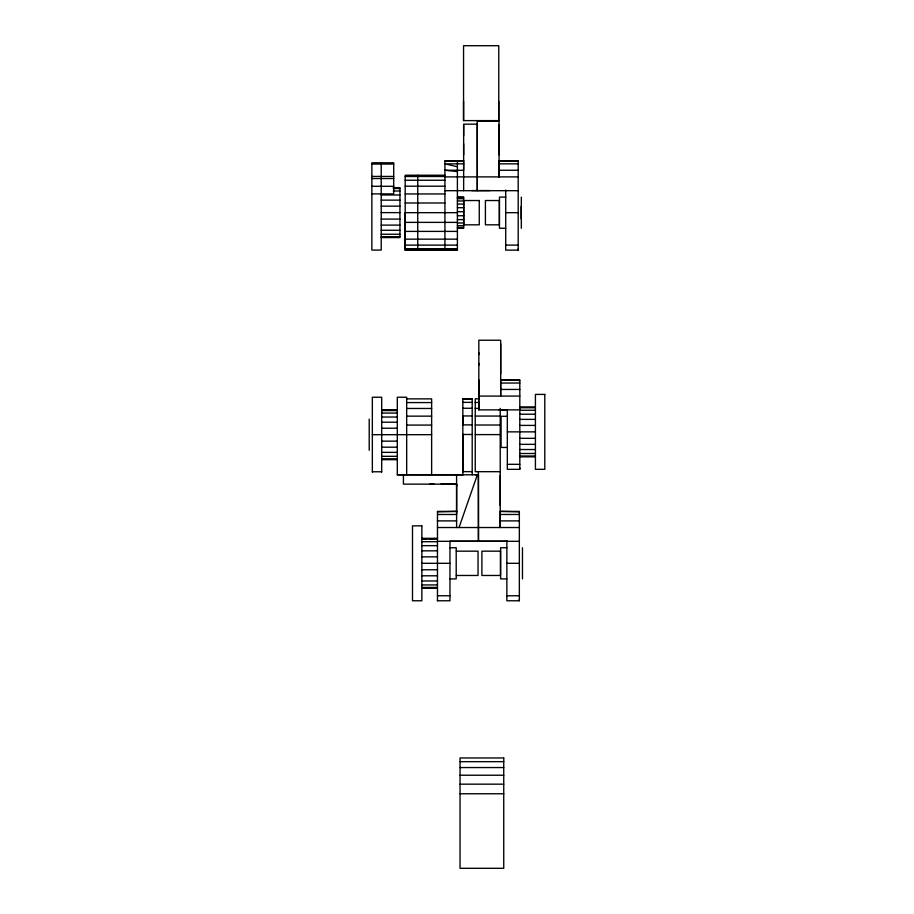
<?xml version="1.0" encoding="UTF-8"?>
<svg xmlns="http://www.w3.org/2000/svg" width="914" height="914" viewBox="0 0 914 914"><rect width="100%" height="100%" fill="white"/><g stroke="black" fill="none" stroke-linecap="round" stroke-linejoin="round"><path stroke-width="1.37" d="M417.744 250.128L417.744 175.225M506.87 541.202L449.962 541.202L449.962 600.772L437.475 600.772L437.475 600.132M456.6 512.137L456.6 484.157L403.417 484.134L403.428 474.754L478.456 474.8L478.456 541.317L478.376 471.681M463.649 154.843L463.638 143.806M463.649 135.729L463.649 124.167L477.302 124.167L477.302 190.683L477.222 121.036L499.067 121.036L499.067 176.893L499.067 160.761L518.192 160.761L518.192 250.128L505.716 250.128L505.716 190.066M498.758 101.225L498.758 120.614L463.558 120.614L463.558 101.225M519.815 409.872L478.833 409.872L478.833 400.938M478.833 398.744L478.833 340.237L500.689 340.237L500.678 396.082L478.833 396.093L478.833 394.425M499.067 154.843L499.067 124.692M506.87 540.711L506.87 600.772L519.346 600.772L519.346 511.394L500.221 511.394L500.221 527.527L437.475 527.527M519.815 396.082L500.678 396.082L500.678 379.961L519.815 379.95L519.815 469.328L507.327 469.328L507.327 409.758L498.793 409.758M519.815 468.048L519.815 469.008M437.475 600.772L437.475 511.394L456.612 511.394L437.475 511.851M444.924 250.128L444.924 160.761L463.638 160.761L444.924 161.207M462.941 439.988L462.838 471.647L462.838 470.287M457.4 222.376L405.188 222.376L405.131 216.081L405.188 212.676L457.4 212.676M478.833 396.208L478.845 398.927M405.131 216.081L405.188 213.876M518.192 248.859L518.192 250.128M519.346 599.493L519.346 600.772M457.4 160.761L457.4 250.128L405.188 250.128L405.188 218.754M459.045 527.527L477.371 474.8L478.456 474.8M432.539 538.872L434.367 538.392A6.329 0.823 0 0 1 432.539 538.974L421.868 539.191L421.925 538.346L437.475 538.346M431.419 474.777L462.952 474.777M444.924 249.293L457.4 248.859L405.188 248.859L405.222 249.739L457.4 249.739L444.924 249.933M518.192 161.207L499.067 160.761M457.4 171.581L444.924 170.255L463.649 170.267L463.638 163.846L444.924 163.846L457.4 166.771M499.067 163.846L518.192 163.846M371.861 164.063L393.706 164.063M499.067 170.267L518.192 170.255M444.924 175.225L405.188 175.225L405.188 250.128M371.861 176.436L393.706 176.436M405.188 176.493L444.924 176.493M444.924 176.893L518.192 176.893M371.861 178.538L393.706 178.538M405.188 180.241L444.924 180.241M371.861 186.296L393.706 186.296M405.188 186.193L444.924 186.193M393.26 187.656L399.944 187.656L399.944 237.594L381.218 237.594M393.26 188.501L399.944 188.501M490.064 190.569L471.818 190.569M444.924 190.683L518.192 190.683M393.26 190.992L399.944 190.992M371.861 193.894L393.706 193.894L393.706 162.783L371.861 162.783L371.861 250.07L381.218 250.07L381.218 162.783M405.188 193.951L444.924 193.951M381.218 194.968L399.944 194.968M457.4 197.104L463.649 197.104L463.649 228.249L457.4 228.249M505.716 197.104L499.467 197.104L499.467 228.249L505.716 228.249M457.4 197.378L463.649 197.378M457.4 198.692L463.649 198.692M381.218 200.132L399.944 200.132M457.4 200.966L463.649 200.966M405.188 202.988L444.924 202.988M457.4 204.039L463.649 204.039M381.218 206.153L399.944 206.153M457.4 207.695L463.649 207.695M457.4 211.694L463.649 211.694M381.218 212.619L399.944 212.619M505.716 212.676L518.192 212.676M457.4 215.75L463.649 215.75M381.218 219.086L399.944 219.086M457.4 219.611L463.649 219.611M457.4 222.993L463.649 222.993M381.218 225.107L399.944 225.107M457.4 225.667L463.649 225.667M457.4 227.46L463.649 227.46M381.218 230.271L399.944 230.282M405.188 231.402L457.4 231.402M381.218 234.247L399.944 234.247M381.218 236.737L399.944 236.737M405.188 239.16L457.4 239.16M405.188 245.112L457.4 245.112M505.716 245.112L518.192 245.112M405.21 249.293L457.4 249.293M519.815 380.407L500.678 379.961M500.678 383.046L519.815 383.035M500.678 389.455L519.815 389.444M479.404 398.801L475.246 398.801L475.246 471.681L500.221 471.681M406.673 398.87L431.637 398.87L431.637 474.777L406.673 474.777M462.838 398.961L472.195 398.961M462.838 402.377L472.195 402.377M406.673 402.571L431.637 402.571M475.246 402.503L479.404 402.503M519.815 406.901L535.421 406.901M519.815 407.747L535.421 407.747M462.838 408.272L472.195 408.272M406.673 408.467L431.637 408.467M475.246 408.387L479.404 408.387M381.698 409.723L397.304 409.723M519.815 410.249L535.421 410.249M381.698 410.58L397.304 410.58M381.698 413.071L397.304 413.071M519.815 414.213L535.421 414.213M472.195 415.95L462.838 415.95L462.941 423.605M475.246 416.064L500.221 416.064M406.673 416.144L431.637 416.144M507.327 416.293L501.089 416.293L501.089 447.449L507.327 447.449M381.698 417.035L397.304 417.035M519.815 419.389L535.421 419.389M381.698 422.211L397.304 422.211M462.838 424.884L472.195 424.884M475.246 425.01L500.221 425.01M406.673 425.079L431.637 425.079M519.815 425.41L535.421 425.41M381.698 428.232L397.304 428.232M507.327 431.865L535.421 431.865M472.195 471.647L462.952 471.647L462.838 434.481L472.195 434.481M372.341 434.698L431.637 434.676M475.246 434.607L500.221 434.607M519.815 438.332L535.421 438.332M381.698 441.154L397.304 441.154M519.815 444.353L535.421 444.353M381.698 447.186L397.304 447.186M519.815 449.528L535.421 449.528M381.698 452.35L397.304 452.35M519.815 453.493L535.421 453.493M519.815 455.995L535.421 455.995M381.698 456.326L397.304 456.326M519.815 456.84L535.421 456.84M381.698 458.817L397.304 458.817M381.698 459.662L397.304 459.662M507.327 464.312L519.815 464.312M372.341 471.773L381.698 471.773M397.304 474.766L406.673 474.777L406.673 397.236L397.304 397.236L397.304 474.777L403.999 474.777M519.346 511.851L500.221 511.394M437.475 514.479L456.612 514.491L456.612 511.394M500.221 514.491L519.346 514.479M437.475 520.889L456.612 520.9M500.221 520.9L519.346 520.889M519.346 527.527L500.221 527.527L500.221 408.387M437.475 541.317L519.346 541.317M421.868 541.694L437.475 541.694M421.868 545.658L437.475 545.658M449.962 547.737L456.2 547.737L456.2 578.893L449.962 578.893M506.87 547.737L500.621 547.737L500.621 578.893L506.87 578.893M421.868 550.834L437.475 550.834M456.349 551.165L478.045 551.165L478.045 575.466L456.349 575.466M421.868 556.855L437.475 556.855M421.868 563.31L449.962 563.31M506.87 563.31L519.346 563.31M421.868 569.776L437.475 569.776M421.868 575.797L437.475 575.797M421.868 580.973L437.475 580.973M421.868 584.937L437.475 584.937M421.868 587.428L437.475 587.428M421.868 588.285L437.475 588.285M437.475 595.757L449.962 595.757M506.87 595.757L519.346 595.757M460.05 761.659L503.74 761.659M460.05 767.554L503.74 767.554M460.05 775.232L503.74 775.232M460.05 784.166L503.74 784.166M460.05 793.763L503.74 793.763M429.74 484.157L434.15 484.157M440.879 484.157L456.612 484.169L456.612 527.527M429.74 539.191L437.475 539.191M475.349 474.789L477.371 474.8M426.507 539.191L422.097 538.506M422.714 538.7L423.708 538.872M500.678 343.893L500.678 374.032M500.221 475.326L500.221 505.476M478.833 352.724L478.833 354.552M478.833 365.2L478.833 363.372M463.649 124.692L463.649 190.683M463.638 160.761L463.638 163.846M456.6 474.777L456.612 486.362M522.477 547.737L522.477 578.893M521.323 197.104L521.323 228.249M521.174 206.45L521.174 218.903M498.758 120.614L498.758 45.7L463.558 45.7L463.558 120.614M478.833 379.961L478.833 409.872M472.195 474.789L472.195 398.675L462.838 398.675L462.838 459.982M462.838 474.789L462.838 460.702A37.028 1.645 88.9 0 0 462.941 454.395M381.698 472.15L381.698 397.236L372.341 397.236L372.341 472.15M369.21 419.126L369.21 450.271M462.838 434.481A37.028 1.645 88.9 0 1 462.952 442.742M479.256 200.532L463.786 200.532L463.786 224.821L479.256 224.821L479.256 200.532M499.33 200.532L485.403 200.532L485.403 224.821L499.33 224.821L499.33 200.532M544.79 394.414L535.421 394.414L535.421 469.328L544.79 469.328L544.79 394.414M421.868 525.858L412.5 525.858L412.5 600.772L421.868 600.772L421.868 525.858M500.472 551.165L481.895 551.165L481.895 575.466L500.472 575.466L500.472 551.165M503.74 757.957L460.05 757.957L460.05 868.3L503.74 868.3L503.74 757.957"/></g></svg>
